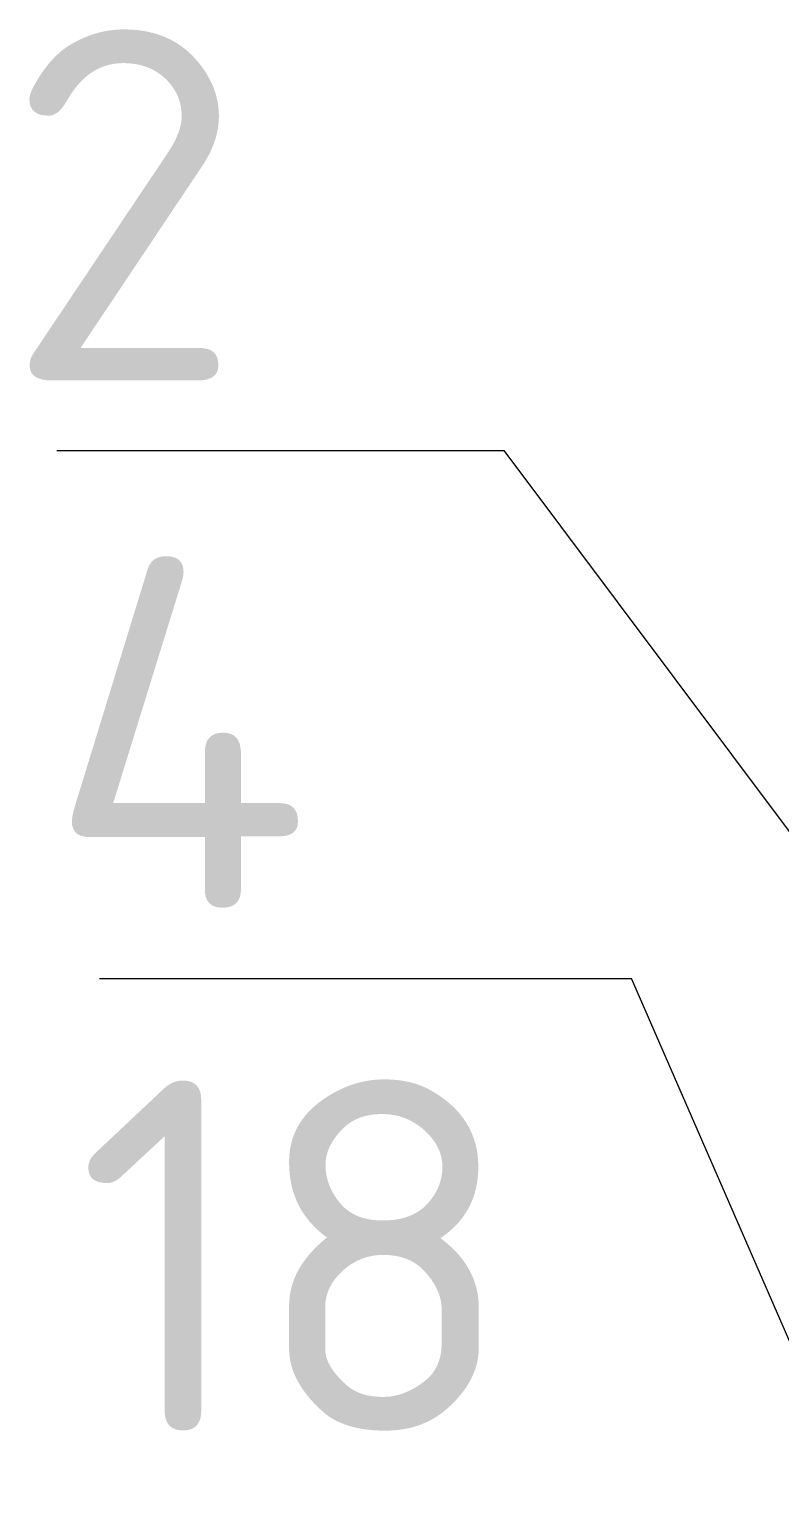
# Model space of a CAD drawing. Header units: millimetres. Extents: x -718 to 68664, y -49984 to -979.
# Drawn here: x 8337 to 8978, y -24023 to -22766 of the extents above; entities that cross this region are included whole.
import ezdxf

# ---------------------------------------------------------------- set-up
doc = ezdxf.new("R2010")
doc.units = ezdxf.units.MM
doc.layers.add('Text', color=7, linetype='Continuous', lineweight=15)
doc.styles.add('ISOCPEUR', font='isocpeur.ttf', dxfattribs={"width": 0.65})

msp = doc.modelspace()

# ---------------------------------------------------------------- linework, layer by layer
at = {"layer": 'Text'}
for points in [[(8360.3, -23126), (8742.8, -23126)], [(9228.9, -23774.8), (8742.8, -23126)], [(8396.6, -23577.2), (8851.5, -23577.2)], [(9225.3, -24433.9), (8851.5, -23577.2)]]:
    msp.add_lwpolyline(points, dxfattribs=at)

# ---------------------------------------------------------------- texts
at = {"layer": 'Text', "style": 'ISOCPEUR'}
for s, p in [('2', (8315.3, -23066)), ('4', (8351.6, -23517.2)), ('18', (8376.4, -23964.3))]:
    msp.add_text(s, height=300, dxfattribs=at).set_placement(p)

doc.saveas('drawing.dxf')
